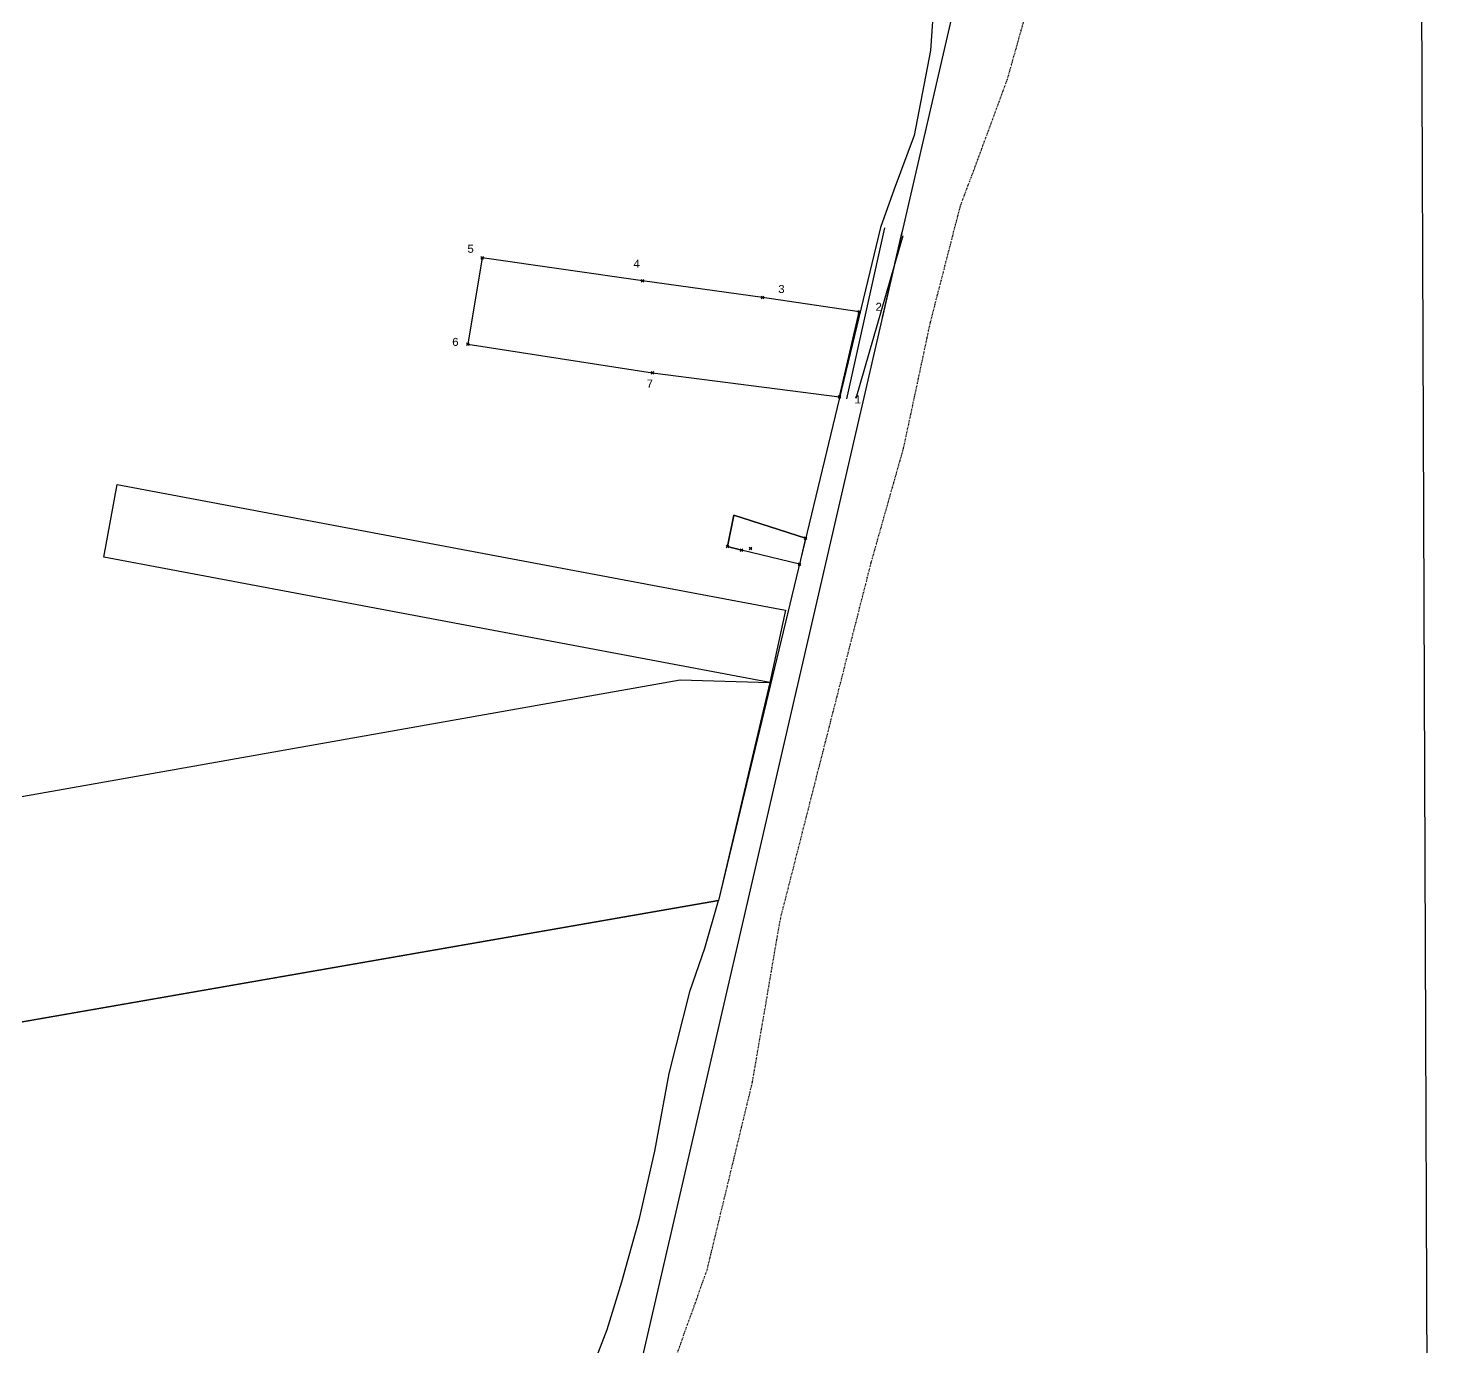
# Model space of a CAD drawing. Header units: millimetres. Extents: x 553705 to 560987, y 1303667 to 1309938.
# Drawn here: x 560177 to 560712, y 1308036 to 1308530 of the extents above; entities that cross this region are included whole.
import ezdxf

# ---------------------------------------------------------------- set-up
doc = ezdxf.new("R2010")
doc.units = ezdxf.units.MM
doc.header["$PDMODE"] = 35
doc.header["$PDSIZE"] = 0.5
doc.linetypes.add('DIVIDE', pattern=[1.25, 0.5, -0.25, 0, -0.25, 0, -0.25])
for name, color, linetype in [('2', 7, 'Continuous'), ('3', 7, 'Continuous'), ('43', 7, 'Continuous'), ('CVL_CUADCON_TIT', 1, 'Continuous'), ('CVL_PUNTO', 250, 'Continuous'), ('CVL_PUNTO_NUM', 2, 'Continuous')]:
    doc.layers.add(name, color=color, linetype=linetype)
doc.styles.add('MONOTXT4', font='Monotxt4.shx')
doc.styles.add('ROMANS', font='ROMANS', dxfattribs={"height": 0.2})
doc.dimstyles.new('STANDARD$0', dxfattribs={"dimtxt": 0.6, "dimasz": 0.5, "dimexe": 0.125, "dimexo": 0.000625, "dimgap": 0.0625, "dimtad": 0, "dimzin": 1, "dimdsep": 46, "dimtxsty": 'ROMANS', "dimblk1": 'ARCHTICK', "dimblk2": 'ARCHTICK', "dimsah": 1, "dimcen": 2.5, "dimclrd": 1, "dimclre": 1, "dimclrt": 30, "dimaunit": 1, "dimadec": 0, "dimazin": 0, "dimtfac": 1, "dimtix": 1, "dimtofl": 0, "dimtmove": 1, "dimatfit": 3, "dimldrblk": 'ARCHTICK', "dimfxl": 1, "dimtolj": 1, "dimtzin": 1, "dimarcsym": 0})

# ---------------------------------------------------------------- blocks, each defined once
blk = doc.blocks.new('_ARCHTICK')
at = {"color": 0, "linetype": 'ByBlock', "const_width": 0.15}
blk.add_lwpolyline([(-0.5, -0.5), (0.5, 0.5)], dxfattribs=at)
blk = doc.blocks.new('*D407')
at = {"layer": 'CVL_CUADCON_TIT', "color": 1, "lineweight": -2, "ltscale": 0.5, "transparency": 16777216}
for p, q in [((560555.96, 1308676.31), (560389.01, 1307953.46)), ((560555.96, 1308676.31), (560555.84, 1308676.34)), ((560221.68, 1307229), (560388.64, 1307951.85)), ((560221.68, 1307229), (560221.56, 1307229.02))]:
    blk.add_line(p, q, dxfattribs=at)
at = {"layer": 'Defpoints', "color": 0, "lineweight": 30, "ltscale": 0.5, "transparency": 16777216}
for p in [(560555.96, 1308676.31), (560555.96, 1308676.31), (560221.68, 1307229)]:
    blk.add_point(p, dxfattribs=at)
at = {"layer": 'CVL_CUADCON_TIT', "color": 1, "lineweight": -2, "ltscale": 0.5, "transparency": 16777216, "xscale": 0.5, "yscale": 0.5, "zscale": 0.5}
for p, rotation in [((560555.96, 1308676.31), 76.99484424328044), ((560221.68, 1307229), 256.9948442432805)]:
    blk.add_blockref('_ARCHTICK', p, dxfattribs=dict(at, rotation=rotation))
at = {"layer": 'CVL_CUADCON_TIT', "color": 30, "lineweight": 30, "ltscale": 0.5, "transparency": 16777216, "insert": (560388.82, 1307952.65), "char_height": 0.2, "attachment_point": 5, "rotation": 76.9948, "style": 'ROMANS'}
blk.add_mtext('\\A1;1485.42m.', dxfattribs=at)

msp = doc.modelspace()

# ---------------------------------------------------------------- linework, layer by layer
at = {"color": 2, "ltscale": 0.5}
for p, q in [((560441.529, 1308347.873), (560439.184, 1308336.104)), ((560468.468, 1308339.201), (560441.529, 1308347.873)), ((560439.184, 1308336.104), (560444.411, 1308334.749))]:
    msp.add_line(p, q, dxfattribs=at)
at = {"color": 1, "ltscale": 0.5, "flags": 128}
msp.add_lwpolyline([(560481.193, 1308392.141), (560488.567, 1308424.061), (560452.298, 1308429.456), (560452.298, 1308429.456), (560407.281, 1308435.668), (560347.23, 1308444.243), (560341.823, 1308411.892), (560410.989, 1308401.197), (560481.193, 1308392.141)], dxfattribs=at)
at = {"color": 2, "ltscale": 0.5, "flags": 128}
msp.add_lwpolyline([(560468.468, 1308339.201), (560466.142, 1308329.526), (560444.411, 1308334.749), (560439.184, 1308336.104), (560441.529, 1308347.873)], close=True, dxfattribs=at)
msp.add_lwpolyline([(560466.142, 1308329.526), (560444.411, 1308334.749)], dxfattribs=at)
at = {"color": 2, "ltscale": 0.5}
for p in [(560439.184, 1308336.104), (560444.411, 1308334.749), (560447.804, 1308335.378), (560468.468, 1308339.201), (560466.142, 1308329.526)]:
    msp.add_point(p, dxfattribs=at)
at = {"layer": '2', "color": 1, "linetype": 'Continuous'}
msp.add_line((559721.745, 1308079.027), (560435.82, 1308203.373), dxfattribs=at)
for points in [[(560561.846, 1308720.245), (560557.901, 1308703.918), (560552.653, 1308692.164), (560544.414, 1308672.494), (560535.914, 1308653.84), (560529.684, 1308637.495), (560523.991, 1308617.08), (560521.373, 1308592.869), (560519.569, 1308561.534), (560516.662, 1308542.158), (560515.285, 1308522.031), (560509.167, 1308490.153), (560501.694, 1308469.979), (560496.465, 1308455.679), (560435.82, 1308203.373)], [(560367.26, 1307956.862), (560375.18, 1307985.443), (560382.601, 1308012.747), (560394.067, 1308042.628), (560399.524, 1308060.494), (560406.209, 1308084.227), (560411.867, 1308109.48), (560417.243, 1308138.551), (560425.144, 1308169.678), (560430.617, 1308185.508), (560435.82, 1308203.373)]]:
    msp.add_lwpolyline(points, dxfattribs=at)
at = {"layer": '3', "color": 1, "linetype": 'DIVIDE'}
msp.add_lwpolyline([(560458.984, 1308196.418), (560493.061, 1308330.112), (560505.195, 1308372.985), (560515.265, 1308420.172), (560526.38, 1308463.291), (560544.066, 1308511.045), (560557.189, 1308557.49), (560572.887, 1308599.117), (560580.336, 1308622.601), (560584.212, 1308648.35)], dxfattribs=at)
at = {"layer": '3', "color": 30, "linetype": 'DIVIDE'}
msp.add_lwpolyline([(560417.306, 1308025.233), (560431.495, 1308064.812), (560448.508, 1308135.223), (560458.984, 1308196.418)], dxfattribs=at)
at = {"layer": '43', "color": 1, "linetype": 'Continuous'}
msp.add_lwpolyline([(553889.178, 1309911.573), (560693.97, 1309937.04), (560711.708, 1305329.172), (553905.872, 1305303.788), (553889.178, 1309911.573)], dxfattribs=at)
at = {"layer": 'CVL_CUADCON_TIT', "color": 1, "lineweight": 30, "ltscale": 0.5, "flags": 128}
for points in [[(560483.892, 1308391.493), (560498.158, 1308455.53)], [(560487.43, 1308391.676), (560505, 1308452.682)], [(560497.217, 1308421.98), (560504.615, 1308454.01)], [(560210.36, 1308359.353), (560460.97, 1308312.223), (560455.01, 1308285.153), (560205.35, 1308332.083), (560210.36, 1308359.353)], [(560455.01, 1308285.153), (560435.82, 1308203.373), (559721.75, 1308079.013), (559623.8, 1308057.963), (559591.31, 1308135.423), (559689.26, 1308156.473), (560421.41, 1308286.133), (560455.01, 1308285.153)]]:
    msp.add_lwpolyline(points, dxfattribs=at)
at = {"layer": 'CVL_PUNTO', "color": 1, "lineweight": 30, "ltscale": 0.5}
for p in [(560347.23, 1308444.243), (560407.281, 1308435.668), (560452.298, 1308429.456), (560488.567, 1308424.061), (560341.823, 1308411.892), (560410.989, 1308401.197), (560481.193, 1308392.141)]:
    msp.add_point(p, dxfattribs=at)

# ---------------------------------------------------------------- texts
at = {"layer": 'CVL_PUNTO_NUM', "color": 1, "lineweight": 30, "ltscale": 0.5, "style": 'MONOTXT4'}
for s, p in [('5', (560341.554, 1308446.189)), ('4', (560403.819, 1308440.569)), ('3', (560458.068, 1308431.103)), ('2', (560494.556, 1308424.425)), ('6', (560335.855, 1308411.275)), ('7', (560408.748, 1308395.631)), ('1', (560486.682, 1308389.719))]:
    msp.add_text(s, height=3, dxfattribs=at).set_placement(p)

# ---------------------------------------------------------------- dimensions: what is measured, and where the dimension line sits
at = {"layer": 'CVL_CUADCON_TIT', "color": 1, "lineweight": 30, "ltscale": 0.5}
dim = msp.add_aligned_dim(p1=(560221.682, 1307228.996), p2=(560555.959, 1308676.313), distance=0, dimstyle='STANDARD$0', override={"dimpost": 'm.', "dimfxl": 31.75}, dxfattribs=at)
dim.commit()
dim.dimension.update_dxf_attribs({"geometry": '*D407', "text_midpoint": (560388.821, 1307952.655)})

doc.saveas('drawing.dxf')
